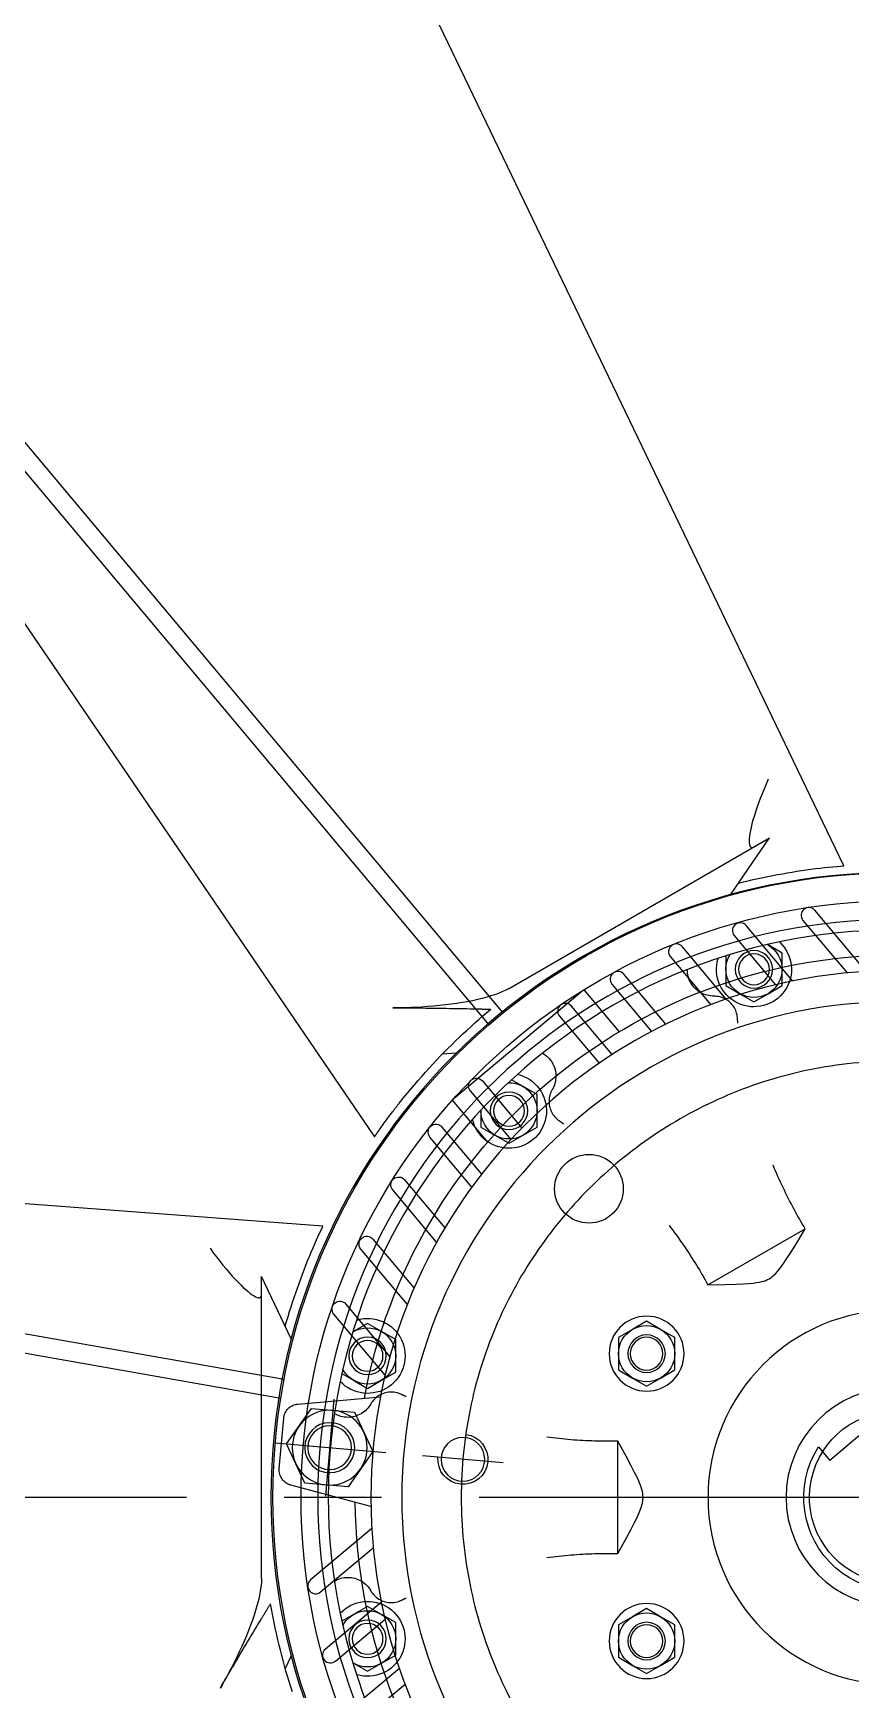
# Model space of a CAD drawing. Header units: millimetres. Extents: x -69382 to 174843, y -46375 to 101648.
# Drawn here: x -67801 to -67277, y -20022 to -18962 of the extents above; entities that cross this region are included whole.
import ezdxf

# ---------------------------------------------------------------- set-up
doc = ezdxf.new("R2010")
doc.units = ezdxf.units.MM
doc.header["$LTSCALE"] = 1000
for name, pattern in [('CENTER', [50.8, 31.75, -6.35, 6.35, -6.35]), ('CENTER2', [1.125, 0.75, -0.125, 0.125, -0.125]), ('PHANTOM', [2.5, 1.25, -0.25, 0.25, -0.25, 0.25, -0.25])]:
    doc.linetypes.add(name, pattern=pattern)
for name, color, linetype in [('1', 3, 'Continuous'), ('CEN', 1, 'CENTER'), ('PHA', 6, 'PHANTOM')]:
    doc.layers.add(name, color=color, linetype=linetype)

# ---------------------------------------------------------------- blocks, each defined once
blk = doc.blocks.new('MM2')
at = {"color": 140, "linetype": 'Continuous'}
for p, q in [((-27.5, 189), (27.5, 189)), ((-27.5, 189), (-27.5, 171.45)), ((27.5, 189), (27.5, 171.45)), ((9, 28.62), (9, 23)), ((-9, 23), (9, 23))]:
    blk.add_line(p, q, dxfattribs=at)
for points in [[(-40.55, 163.7), (-40.55, 184.6, -1), (-35.55, 184.6), (-35.55, 164.85)], [(-21.11, 167.32), (-21.11, 187.57, -1), (-16.11, 187.57), (-16.11, 167.87)], [(21.11, 167.32), (21.11, 187.57, 1), (16.11, 187.57), (16.11, 167.87)], [(40.55, 163.7), (40.55, 184.6, 1), (35.55, 184.6), (35.55, 164.85)], [(-60.55, 157.4), (-60.55, 179.32, -1), (-55.55, 179.32), (-55.55, 159.23)], [(60.55, 157.4), (60.55, 179.32, 1), (55.55, 179.32), (55.55, 159.23)], [(-80.55, 148.16), (-80.55, 171.36, -1), (-75.55, 171.36), (-75.55, 150.77)], [(80.55, 148.16), (80.55, 171.36, 1), (75.55, 171.36), (75.55, 150.77)], [(-100.55, 135.39), (-100.55, 160.96, -1), (-95.55, 160.96), (-95.55, 138.96)], [(100.55, 135.39), (100.55, 160.96, 1), (95.55, 160.96), (95.55, 138.96)], [(135.39, 100.55), (160.98, 100.55, -1), (160.98, 95.55), (138.96, 95.55)], [(148.16, 80.55), (171.57, 80.55, -1), (171.57, 75.55), (150.77, 75.55)], [(157.4, 60.55), (179.32, 60.55, -1), (179.32, 55.55), (159.23, 55.55)]]:
    blk.add_lwpolyline(points, format="xyb", dxfattribs=at)
blk.add_lwpolyline([(131.07, 106.11), (146.3, 127.87, 0.36397), (145.74, 134.27), (134.28, 145.74, 0.36397), (127.87, 146.3), (106.12, 131.07)], format="xyb")
blk.add_lwpolyline([(115.66, 132.63), (119.25, 119.25), (132.63, 115.66), (142.43, 125.46), (138.84, 138.84), (125.46, 142.43)], close=True, dxfattribs=at)
for centre, radius in [((0, 0), 168.64), ((0, 0), 158.72), ((129.05, 129.05), 12), ((129.05, 129.05), 8), ((129.05, 129.05), 8), ((129.05, 129.05), 7), ((98.78, 98.78), 7)]:
    blk.add_circle(centre, radius, dxfattribs=at)
for centre, radius, start, end in [((0, 0), 173.64, 50.5317, 129.4657), ((0, 0), 173.64, 320.5317, 39.4657), ((98.78, 98.78), 8, 136.6408, 45), ((0, 0), 30, 107.4576, 72.5424)]:
    blk.add_arc(centre, radius, start, end, dxfattribs=at)
at = {"layer": 'CEN'}
for p, q in [((141.42, 141.42), (116.31, 116.31)), ((118.02, 140.08), (140.08, 118.02)), ((89.59, 89.59), (107.98, 107.98))]:
    blk.add_line(p, q, dxfattribs=at)
blk.add_circle((0, 0), 139.7, dxfattribs=at)
blk = doc.blocks.new('새G')
at = {"color": 3, "linetype": 'Continuous'}
for p, q in [((126.24, 155.12), (399.44, 480.7)), ((404.04, 476.84), (130.84, 151.26)), ((196.42, 37.68), (614.98, 111.48)), ((616.02, 105.57), (197.46, 31.77))]:
    blk.add_line(p, q, dxfattribs=at)
blk = doc.blocks.new('IMPELLER')
for p, q in [((23860.55, 14823.29), (23776.9, 14871.59)), ((23789.41, 14853.35), (23776.9, 14871.59)), ((23772.9, 14834.68), (23777.4, 14837.28)), ((23772.9, 14829.49), (23772.9, 14834.68)), ((23777.4, 14837.28), (23777.59, 14837.39)), ((23772.9, 14824.29), (23772.9, 14829.49)), ((23790.9, 14833.77), (23790.9, 14829.49)), ((23790.9, 14829.49), (23790.9, 14824.29)), ((23777.4, 14821.69), (23772.9, 14824.29)), ((23790.9, 14824.29), (23786.4, 14821.69)), ((23781.9, 14819.09), (23777.4, 14821.69)), ((23786.4, 14821.69), (23781.9, 14819.09)), ((23877.26, 14802.63), (23881.76, 14802.28)), ((23851.35, 14789.39), (23855.85, 14791.99)), ((23855.85, 14791.99), (23859.56, 14794.13)), ((23851.35, 14784.19), (23851.35, 14789.39)), ((23851.35, 14779), (23851.35, 14784.19)), ((23869.35, 14784.41), (23869.35, 14784.19)), ((23869.35, 14784.19), (23869.35, 14779)), ((23855.85, 14776.4), (23851.35, 14779)), ((23860.35, 14773.8), (23855.85, 14776.4)), ((23864.85, 14776.4), (23860.35, 14773.8)), ((23869.35, 14779), (23864.85, 14776.4)), ((23796.63, 14728.47), (23765.5, 14746.44)), ((23930.07, 14711.17), (23939.61, 14731.13)), ((23939.61, 14634.53), (23939.61, 14731.13)), ((23807.28, 14711.65), (23811.78, 14714.24)), ((23811.78, 14714.24), (23816.28, 14716.84)), ((23816.28, 14716.84), (23820.78, 14714.24)), ((23820.78, 14714.24), (23825.28, 14711.65)), ((23896.64, 14710.94), (23901.14, 14713.54)), ((23901.14, 14713.54), (23905.64, 14716.14)), ((23905.64, 14716.14), (23910.14, 14713.54)), ((23910.14, 14713.54), (23910.33, 14713.43)), ((23807.28, 14706.45), (23807.28, 14711.65)), ((23825.28, 14711.65), (23825.28, 14706.45)), ((23896.64, 14705.74), (23896.64, 14710.94)), ((23807.28, 14701.25), (23807.28, 14706.45)), ((23825.28, 14706.45), (23825.28, 14701.25)), ((23896.64, 14700.55), (23896.64, 14705.74)), ((23811.78, 14698.66), (23807.28, 14701.25)), ((23816.28, 14696.06), (23811.78, 14698.66)), ((23820.78, 14698.66), (23816.28, 14696.06)), ((23825.28, 14701.25), (23820.78, 14698.66)), ((23901.14, 14697.95), (23896.64, 14700.55)), ((23905.64, 14695.35), (23901.14, 14697.95)), ((23910.14, 14697.95), (23905.64, 14695.35)), ((23913.85, 14700.09), (23910.14, 14697.95)), ((23825.52, 14642.48), (23825.52, 14678.42)), ((23807.28, 14619.65), (23811.78, 14622.24)), ((23811.78, 14622.24), (23816.28, 14624.84)), ((23816.28, 14624.84), (23820.78, 14622.24)), ((23820.78, 14622.24), (23825.28, 14619.65)), ((23896.64, 14620.35), (23901.14, 14622.95)), ((23901.14, 14622.95), (23905.64, 14625.55)), ((23905.64, 14625.55), (23910.14, 14622.95)), ((23910.14, 14622.95), (23913.85, 14620.81)), ((23807.28, 14614.45), (23807.28, 14619.65)), ((23825.28, 14619.65), (23825.28, 14614.45)), ((23896.64, 14615.16), (23896.64, 14620.35)), ((23807.28, 14609.25), (23807.28, 14614.45)), ((23825.28, 14614.45), (23825.28, 14609.25)), ((23896.64, 14609.96), (23896.64, 14615.16)), ((23811.78, 14606.66), (23807.28, 14609.25)), ((23816.28, 14604.06), (23811.78, 14606.66)), ((23820.78, 14606.66), (23816.28, 14604.06)), ((23825.28, 14609.25), (23820.78, 14606.66)), ((23901.14, 14607.36), (23896.64, 14609.96)), ((23905.64, 14604.76), (23901.14, 14607.36)), ((23910.14, 14607.36), (23905.64, 14604.76)), ((23910.33, 14607.47), (23910.14, 14607.36)), ((23930.07, 14609.73), (23932.01, 14605.66))]:
    blk.add_line(p, q)
at = {"flags": 128}
for points in [[(23753.12, 14862.63), (23845.87, 15055.4), (23892.24, 15151.79), (23915.4, 15199.99), (23938.54, 15248.2)], [(24144.66, 15129.19), (24114.49, 15085.04), (24084.33, 15040.88), (24024.03, 14952.54), (23903.44, 14775.84)], [(23777.3, 14890.4), (23778.01, 14888.78), (23778.67, 14887.21), (23779.3, 14885.67), (23779.9, 14884.13), (23780.46, 14882.63), (23780.97, 14881.18), (23781.44, 14879.79), (23781.86, 14878.46), (23782.23, 14877.21), (23782.55, 14876.02), (23782.82, 14874.91), (23783.05, 14873.88), (23783.22, 14872.92), (23783.35, 14872.05), (23783.43, 14871.26), (23783.46, 14870.57), (23783.44, 14869.98), (23783.38, 14869.49), (23783.27, 14869.1), (23783.12, 14868.81), (23782.92, 14868.6), (23782.65, 14868.5), (23782.3, 14868.54), (23781.85, 14868.73)], [(23786.86, 14857.07), (23785.28, 14857.47), (23783.71, 14857.84), (23782.14, 14858.21), (23780.57, 14858.56), (23779, 14858.9), (23777.44, 14859.22), (23775.88, 14859.53), (23774.33, 14859.83), (23772.78, 14860.11), (23771.24, 14860.38), (23769.71, 14860.63), (23768.18, 14860.88), (23766.67, 14861.11), (23765.16, 14861.32), (23763.66, 14861.52), (23762.17, 14861.72), (23760.7, 14861.89), (23759.28, 14862.05), (23757.91, 14862.2), (23756.59, 14862.33), (23755.3, 14862.45), (23754.22, 14862.54), (23753.44, 14862.61), (23753.12, 14862.63)], [(23794.7, 14820.89), (23795.27, 14820.91), (23795.84, 14820.97), (23796.4, 14821.06), (23796.93, 14821.18), (23797.45, 14821.33), (23797.97, 14821.53), (23798.5, 14821.76), (23799, 14822.03), (23799.48, 14822.32), (23799.92, 14822.64), (23800.34, 14822.98), (23800.76, 14823.36), (23801.15, 14823.78), (23801.51, 14824.22), (23801.84, 14824.68), (23802.12, 14825.14), (23802.38, 14825.62), (23802.61, 14826.14), (23802.81, 14826.68), (23802.97, 14827.23), (23803.09, 14827.77), (23803.17, 14828.31), (23803.22, 14828.85), (23803.23, 14829.41)], [(23787.2, 14814.06), (23787.25, 14814.5), (23787.33, 14814.95), (23787.44, 14815.41), (23787.58, 14815.86), (23787.75, 14816.31), (23787.94, 14816.73), (23788.15, 14817.13), (23788.39, 14817.51), (23788.65, 14817.9), (23788.95, 14818.27), (23789.27, 14818.62), (23789.61, 14818.95), (23789.96, 14819.25), (23790.31, 14819.51), (23790.7, 14819.77), (23791.11, 14820), (23791.53, 14820.22), (23791.97, 14820.4), (23792.41, 14820.55), (23792.84, 14820.67), (23793.28, 14820.77), (23793.75, 14820.84), (23794.22, 14820.88), (23794.7, 14820.89)], [(23860.55, 14823.29), (23861.56, 14822.75), (23862.64, 14822.25), (23863.75, 14821.79), (23864.91, 14821.36), (23866.16, 14820.95), (23867.49, 14820.55), (23868.92, 14820.16), (23870.42, 14819.79), (23872, 14819.45), (23873.65, 14819.12), (23875.34, 14818.82), (23877.09, 14818.55), (23878.89, 14818.29), (23880.73, 14818.07), (23882.62, 14817.86), (23884.53, 14817.69), (23886.41, 14817.54), (23888.23, 14817.42), (23889.99, 14817.32), (23891.68, 14817.25), (23893.3, 14817.2), (23894.82, 14817.16), (23896.25, 14817.14), (23897.58, 14817.13)], [(23787.04, 14812.3), (23787.05, 14812.37), (23787.06, 14812.44), (23787.06, 14812.52), (23787.07, 14812.59), (23787.08, 14812.66), (23787.08, 14812.74), (23787.09, 14812.81), (23787.1, 14812.88), (23787.1, 14812.96), (23787.11, 14813.03), (23787.12, 14813.1), (23787.12, 14813.18), (23787.13, 14813.25), (23787.14, 14813.32), (23787.14, 14813.4), (23787.15, 14813.47), (23787.15, 14813.54), (23787.16, 14813.62), (23787.17, 14813.69), (23787.17, 14813.76), (23787.18, 14813.84), (23787.19, 14813.91), (23787.19, 14813.99), (23787.2, 14814.06)], [(23871.72, 14816.85), (23871.49, 14816.84), (23871.27, 14816.84), (23871.04, 14816.83), (23870.82, 14816.83), (23870.59, 14816.82), (23870.36, 14816.82), (23870.13, 14816.81), (23869.9, 14816.81), (23869.67, 14816.8), (23869.44, 14816.79), (23869.21, 14816.79), (23868.98, 14816.78), (23868.75, 14816.78), (23868.52, 14816.77), (23868.28, 14816.77), (23868.05, 14816.76), (23867.81, 14816.75), (23867.58, 14816.75), (23867.34, 14816.74), (23867.11, 14816.74), (23866.87, 14816.73), (23866.63, 14816.72), (23866.39, 14816.72), (23866.15, 14816.71)], [(23895.39, 14786.76), (23894.2, 14788.24), (23893.01, 14789.71), (23891.82, 14791.14), (23890.64, 14792.53), (23889.47, 14793.89), (23888.3, 14795.23), (23887.13, 14796.55), (23885.94, 14797.86), (23884.75, 14799.15), (23883.55, 14800.42), (23882.35, 14801.68), (23881.14, 14802.92), (23879.92, 14804.14), (23878.71, 14805.35), (23877.48, 14806.55), (23876.25, 14807.73), (23875.01, 14808.9), (23873.76, 14810.06), (23872.51, 14811.2), (23871.25, 14812.33), (23869.99, 14813.44), (23868.72, 14814.55), (23867.44, 14815.64), (23866.15, 14816.71)], [(23897.58, 14817.13), (23896.55, 14817.13), (23895.51, 14817.13), (23894.45, 14817.13), (23893.39, 14817.13), (23892.33, 14817.13), (23891.26, 14817.13), (23890.18, 14817.12), (23889.11, 14817.11), (23888.03, 14817.11), (23886.95, 14817.1), (23885.87, 14817.09), (23884.79, 14817.07), (23883.71, 14817.06), (23882.62, 14817.05), (23881.53, 14817.03), (23880.45, 14817.02), (23879.36, 14817), (23878.27, 14816.98), (23877.18, 14816.96), (23876.08, 14816.94), (23874.99, 14816.92), (23873.9, 14816.9), (23872.81, 14816.87), (23871.72, 14816.85)], [(23849.62, 14802.63), (23849.14, 14802.34), (23848.69, 14802.02), (23848.27, 14801.69), (23847.86, 14801.31), (23847.46, 14800.89), (23847.1, 14800.45), (23846.76, 14800), (23846.48, 14799.54), (23846.22, 14799.06), (23845.99, 14798.55), (23845.78, 14798.01), (23845.62, 14797.46), (23845.49, 14796.91), (23845.4, 14796.38), (23845.35, 14795.84), (23845.34, 14795.28), (23845.36, 14794.7), (23845.42, 14794.13), (23845.51, 14793.58), (23845.64, 14793.05), (23845.8, 14792.53), (23846, 14792.01), (23846.24, 14791.49), (23846.51, 14790.98)], [(23846.51, 14790.98), (23846.74, 14790.56), (23846.94, 14790.13), (23847.11, 14789.69), (23847.25, 14789.26), (23847.36, 14788.83), (23847.44, 14788.37), (23847.5, 14787.9), (23847.53, 14787.43), (23847.53, 14786.95), (23847.51, 14786.49), (23847.45, 14786.05), (23847.37, 14785.6), (23847.25, 14785.14), (23847.11, 14784.69), (23846.93, 14784.25), (23846.74, 14783.83), (23846.52, 14783.43), (23846.28, 14783.05), (23846.01, 14782.67), (23845.71, 14782.3), (23845.39, 14781.95), (23845.05, 14781.63), (23844.7, 14781.33), (23844.34, 14781.07)], [(23897.65, 14783.85), (23897.55, 14783.98), (23897.45, 14784.11), (23897.35, 14784.23), (23897.26, 14784.36), (23897.16, 14784.49), (23897.06, 14784.61), (23896.97, 14784.74), (23896.87, 14784.86), (23896.78, 14784.99), (23896.68, 14785.11), (23896.59, 14785.23), (23896.49, 14785.35), (23896.4, 14785.47), (23896.31, 14785.59), (23896.21, 14785.71), (23896.12, 14785.83), (23896.03, 14785.95), (23895.94, 14786.07), (23895.84, 14786.18), (23895.75, 14786.3), (23895.66, 14786.41), (23895.57, 14786.53), (23895.48, 14786.65), (23895.39, 14786.76)], [(23902.62, 14777.04), (23902.45, 14777.27), (23902.28, 14777.52), (23902.09, 14777.78), (23901.9, 14778.06), (23901.7, 14778.34), (23901.49, 14778.63), (23901.28, 14778.93), (23901.07, 14779.23), (23900.85, 14779.53), (23900.63, 14779.83), (23900.41, 14780.13), (23900.2, 14780.43), (23899.98, 14780.73), (23899.76, 14781.02), (23899.55, 14781.32), (23899.33, 14781.61), (23899.11, 14781.9), (23898.9, 14782.19), (23898.69, 14782.47), (23898.48, 14782.75), (23898.27, 14783.03), (23898.06, 14783.31), (23897.85, 14783.58), (23897.65, 14783.85)], [(23844.34, 14781.07), (23844.28, 14781.03), (23844.22, 14780.99), (23844.16, 14780.94), (23844.1, 14780.9), (23844.04, 14780.86), (23843.97, 14780.82), (23843.91, 14780.77), (23843.85, 14780.73), (23843.79, 14780.69), (23843.73, 14780.65), (23843.67, 14780.6), (23843.61, 14780.56), (23843.55, 14780.52), (23843.49, 14780.48), (23843.43, 14780.44), (23843.37, 14780.39), (23843.31, 14780.35), (23843.25, 14780.31), (23843.19, 14780.27), (23843.13, 14780.22), (23843.07, 14780.18), (23843.01, 14780.14), (23842.95, 14780.1), (23842.89, 14780.05)], [(23903.44, 14775.84), (23903.44, 14775.84), (23903.44, 14775.85), (23903.43, 14775.86), (23903.43, 14775.87), (23903.42, 14775.88), (23903.4, 14775.9), (23903.39, 14775.92), (23903.37, 14775.95), (23903.35, 14775.98), (23903.32, 14776.02), (23903.29, 14776.06), (23903.26, 14776.1), (23903.23, 14776.15), (23903.19, 14776.21), (23903.15, 14776.27), (23903.11, 14776.33), (23903.06, 14776.4), (23903.01, 14776.48), (23902.95, 14776.56), (23902.89, 14776.64), (23902.83, 14776.73), (23902.76, 14776.83), (23902.69, 14776.93), (23902.62, 14777.04)], [(23919.96, 14747.24), (24133.28, 14763.3), (24239.94, 14771.34), (24293.26, 14775.38), (24346.58, 14779.45)], [(23765.5, 14746.44), (23765.98, 14747.23), (23766.44, 14748.02), (23766.9, 14748.81), (23767.36, 14749.61), (23767.81, 14750.41), (23768.26, 14751.21), (23768.71, 14752.03), (23769.15, 14752.85), (23769.59, 14753.68), (23770.03, 14754.51), (23770.47, 14755.35), (23770.9, 14756.2), (23771.33, 14757.05), (23771.75, 14757.91), (23772.17, 14758.77), (23772.59, 14759.64), (23773, 14760.51), (23773.41, 14761.39), (23773.81, 14762.28), (23774.21, 14763.17), (23774.61, 14764.06), (23774.99, 14764.96), (23775.38, 14765.86), (23775.76, 14766.77)], [(23796.63, 14728.47), (23791.16, 14728.56), (23787.7, 14728.67), (23785.31, 14728.78), (23783.54, 14728.9), (23782.17, 14729.03), (23781.07, 14729.18), (23780.16, 14729.34), (23779.38, 14729.51), (23778.7, 14729.71), (23778.09, 14729.92), (23777.54, 14730.17), (23777.02, 14730.44), (23776.52, 14730.75), (23776.03, 14731.11), (23775.54, 14731.53), (23775.03, 14732.02), (23774.49, 14732.61), (23773.89, 14733.32), (23773.22, 14734.2), (23772.42, 14735.32), (23771.43, 14736.79), (23770.13, 14738.81), (23768.32, 14741.75), (23765.5, 14746.44)], [(23809.11, 14747.52), (23808.51, 14746.74), (23807.92, 14745.95), (23807.34, 14745.16), (23806.76, 14744.38), (23806.19, 14743.59), (23805.62, 14742.79), (23805.07, 14742), (23804.51, 14741.21), (23803.97, 14740.41), (23803.43, 14739.61), (23802.9, 14738.82), (23802.38, 14738.02), (23801.86, 14737.22), (23801.35, 14736.43), (23800.85, 14735.63), (23800.35, 14734.83), (23799.86, 14734.04), (23799.38, 14733.24), (23798.91, 14732.45), (23798.44, 14731.66), (23797.98, 14730.87), (23797.53, 14730.08), (23797.08, 14729.28), (23796.63, 14728.47)], [(23932.01, 14715.24), (23931.57, 14716.8), (23931.11, 14718.35), (23930.64, 14719.9), (23930.16, 14721.43), (23929.67, 14722.96), (23929.16, 14724.47), (23928.65, 14725.97), (23928.13, 14727.47), (23927.6, 14728.95), (23927.07, 14730.42), (23926.52, 14731.88), (23925.97, 14733.32), (23925.41, 14734.74), (23924.84, 14736.15), (23924.27, 14737.56), (23923.69, 14738.94), (23923.11, 14740.3), (23922.54, 14741.61), (23921.98, 14742.87), (23921.43, 14744.08), (23920.89, 14745.26), (23920.43, 14746.24), (23920.09, 14746.95), (23919.96, 14747.24)], [(23956.09, 14740.18), (23955.05, 14738.76), (23954.02, 14737.4), (23953, 14736.08), (23951.97, 14734.8), (23950.94, 14733.56), (23949.94, 14732.39), (23948.97, 14731.29), (23948.04, 14730.27), (23947.14, 14729.32), (23946.27, 14728.45), (23945.44, 14727.66), (23944.66, 14726.94), (23943.92, 14726.31), (23943.23, 14725.76), (23942.58, 14725.3), (23942, 14724.93), (23941.49, 14724.65), (23941.03, 14724.46), (23940.64, 14724.36), (23940.31, 14724.34), (23940.03, 14724.42), (23939.81, 14724.61), (23939.66, 14724.93), (23939.61, 14725.41)], [(23893.33, 14692.69), (23893.39, 14692.73), (23893.46, 14692.76), (23893.53, 14692.79), (23893.6, 14692.82), (23893.66, 14692.85), (23893.73, 14692.88), (23893.8, 14692.91), (23893.86, 14692.94), (23893.93, 14692.97), (23894, 14693), (23894.06, 14693.03), (23894.13, 14693.06), (23894.2, 14693.1), (23894.26, 14693.13), (23894.33, 14693.16), (23894.4, 14693.19), (23894.46, 14693.22), (23894.53, 14693.25), (23894.6, 14693.28), (23894.66, 14693.31), (23894.73, 14693.35), (23894.8, 14693.38), (23894.87, 14693.41), (23894.93, 14693.44)], [(23894.93, 14693.44), (23895.34, 14693.62), (23895.77, 14693.77), (23896.22, 14693.91), (23896.68, 14694.01), (23897.15, 14694.09), (23897.62, 14694.13), (23898.07, 14694.15), (23898.52, 14694.14), (23898.98, 14694.1), (23899.45, 14694.03), (23899.92, 14693.93), (23900.37, 14693.8), (23900.8, 14693.64), (23901.21, 14693.47), (23901.62, 14693.27), (23902.03, 14693.03), (23902.43, 14692.76), (23902.81, 14692.48), (23903.16, 14692.17), (23903.48, 14691.86), (23903.78, 14691.53), (23904.08, 14691.16), (23904.35, 14690.77), (23904.6, 14690.36)], [(23904.6, 14690.36), (23904.9, 14689.87), (23905.23, 14689.41), (23905.59, 14688.97), (23905.96, 14688.57), (23906.35, 14688.2), (23906.79, 14687.84), (23907.25, 14687.5), (23907.73, 14687.2), (23908.23, 14686.93), (23908.72, 14686.71), (23909.23, 14686.52), (23909.77, 14686.35), (23910.33, 14686.22), (23910.89, 14686.13), (23911.45, 14686.07), (23911.99, 14686.06), (23912.54, 14686.08), (23913.1, 14686.14), (23913.66, 14686.23), (23914.22, 14686.37), (23914.75, 14686.54), (23915.26, 14686.73), (23915.75, 14686.96), (23916.25, 14687.23)], [(23825.52, 14642.48), (23822.87, 14647.26), (23821.23, 14650.31), (23820.13, 14652.44), (23819.35, 14654.03), (23818.78, 14655.28), (23818.36, 14656.31), (23818.04, 14657.18), (23817.8, 14657.94), (23817.63, 14658.62), (23817.51, 14659.26), (23817.45, 14659.86), (23817.42, 14660.45), (23817.45, 14661.04), (23817.51, 14661.64), (23817.63, 14662.28), (23817.8, 14662.96), (23818.04, 14663.72), (23818.36, 14664.59), (23818.78, 14665.62), (23819.35, 14666.87), (23820.13, 14668.46), (23821.23, 14670.59), (23822.87, 14673.64), (23825.52, 14678.42)], [(23825.52, 14678.42), (23826.45, 14678.41), (23827.36, 14678.4), (23828.28, 14678.39), (23829.19, 14678.4), (23830.11, 14678.41), (23831.04, 14678.42), (23831.96, 14678.44), (23832.9, 14678.46), (23833.84, 14678.5), (23834.78, 14678.53), (23835.72, 14678.58), (23836.67, 14678.62), (23837.62, 14678.68), (23838.58, 14678.74), (23839.54, 14678.81), (23840.5, 14678.88), (23841.46, 14678.96), (23842.43, 14679.05), (23843.39, 14679.14), (23844.36, 14679.24), (23845.34, 14679.35), (23846.31, 14679.46), (23847.28, 14679.58), (23848.26, 14679.7)], [(23848.26, 14641.2), (23847.28, 14641.32), (23846.31, 14641.44), (23845.34, 14641.55), (23844.36, 14641.66), (23843.39, 14641.76), (23842.43, 14641.85), (23841.46, 14641.94), (23840.5, 14642.02), (23839.54, 14642.09), (23838.58, 14642.16), (23837.62, 14642.22), (23836.67, 14642.27), (23835.72, 14642.32), (23834.78, 14642.37), (23833.84, 14642.4), (23832.9, 14642.44), (23831.96, 14642.46), (23831.04, 14642.48), (23830.11, 14642.49), (23829.19, 14642.5), (23828.28, 14642.51), (23827.36, 14642.5), (23826.45, 14642.49), (23825.52, 14642.48)], [(23916.25, 14633.67), (23915.75, 14633.94), (23915.26, 14634.17), (23914.75, 14634.36), (23914.22, 14634.53), (23913.66, 14634.67), (23913.1, 14634.76), (23912.54, 14634.82), (23911.99, 14634.84), (23911.45, 14634.83), (23910.89, 14634.77), (23910.33, 14634.68), (23909.77, 14634.55), (23909.23, 14634.38), (23908.72, 14634.19), (23908.23, 14633.97), (23907.73, 14633.7), (23907.25, 14633.4), (23906.79, 14633.06), (23906.35, 14632.7), (23905.96, 14632.33), (23905.59, 14631.93), (23905.23, 14631.49), (23904.9, 14631.02), (23904.6, 14630.54)], [(23939.61, 14634.53), (23939.64, 14633.38), (23939.75, 14632.2), (23939.91, 14631.01), (23940.11, 14629.79), (23940.38, 14628.5), (23940.7, 14627.15), (23941.08, 14625.72), (23941.51, 14624.23), (23942, 14622.69), (23942.54, 14621.11), (23943.13, 14619.49), (23943.76, 14617.83), (23944.44, 14616.15), (23945.17, 14614.44), (23945.94, 14612.71), (23946.74, 14610.96), (23947.55, 14609.26), (23948.36, 14607.62), (23949.16, 14606.05), (23949.94, 14604.55), (23950.7, 14603.13), (23951.43, 14601.79), (23952.13, 14600.54), (23952.78, 14599.38)], [(23894.93, 14627.46), (23894.87, 14627.49), (23894.8, 14627.52), (23894.73, 14627.55), (23894.66, 14627.59), (23894.6, 14627.62), (23894.53, 14627.65), (23894.46, 14627.68), (23894.4, 14627.71), (23894.33, 14627.74), (23894.26, 14627.77), (23894.2, 14627.8), (23894.13, 14627.84), (23894.06, 14627.87), (23894, 14627.9), (23893.93, 14627.93), (23893.86, 14627.96), (23893.8, 14627.99), (23893.73, 14628.02), (23893.66, 14628.05), (23893.6, 14628.08), (23893.53, 14628.11), (23893.46, 14628.14), (23893.39, 14628.17), (23893.33, 14628.2)], [(23904.6, 14630.54), (23904.35, 14630.13), (23904.08, 14629.74), (23903.78, 14629.37), (23903.48, 14629.04), (23903.16, 14628.73), (23902.81, 14628.42), (23902.43, 14628.14), (23902.03, 14627.87), (23901.62, 14627.63), (23901.21, 14627.43), (23900.8, 14627.26), (23900.37, 14627.1), (23899.92, 14626.97), (23899.45, 14626.87), (23898.98, 14626.8), (23898.52, 14626.76), (23898.07, 14626.75), (23897.62, 14626.77), (23897.15, 14626.81), (23896.68, 14626.89), (23896.22, 14626.99), (23895.77, 14627.13), (23895.34, 14627.28), (23894.93, 14627.46)], [(23929.73, 14598.15), (23930.27, 14599.83), (23930.79, 14601.5), (23931.3, 14603.18), (23931.78, 14604.85), (23932.25, 14606.52), (23932.71, 14608.18), (23933.15, 14609.84), (23933.57, 14611.5), (23933.98, 14613.16), (23934.37, 14614.82), (23934.75, 14616.47), (23935.11, 14618.13), (23935.46, 14619.78), (23935.79, 14621.43), (23936.11, 14623.09), (23936.42, 14624.74), (23936.71, 14626.39)], [(23939.61, 14621.64), (23939.49, 14621.83), (23939.37, 14622.02), (23939.26, 14622.22), (23939.14, 14622.41), (23939.02, 14622.6), (23938.9, 14622.8), (23938.78, 14622.99), (23938.66, 14623.19), (23938.54, 14623.38), (23938.42, 14623.58), (23938.3, 14623.78), (23938.18, 14623.98), (23938.06, 14624.17), (23937.94, 14624.37), (23937.82, 14624.57), (23937.7, 14624.77), (23937.57, 14624.97), (23937.45, 14625.17), (23937.33, 14625.37), (23937.2, 14625.58), (23937.08, 14625.78), (23936.96, 14625.98), (23936.83, 14626.18), (23936.71, 14626.39)], [(23952.78, 14599.38), (23952.27, 14600.28), (23951.75, 14601.18), (23951.22, 14602.09), (23950.69, 14603.01), (23950.16, 14603.93), (23949.62, 14604.86), (23949.08, 14605.78), (23948.53, 14606.71), (23947.99, 14607.64), (23947.44, 14608.57), (23946.89, 14609.5), (23946.34, 14610.43), (23945.79, 14611.36), (23945.23, 14612.3), (23944.67, 14613.23), (23944.12, 14614.16), (23943.56, 14615.1), (23942.99, 14616.03), (23942.43, 14616.97), (23941.87, 14617.9), (23941.3, 14618.84), (23940.74, 14619.77), (23940.17, 14620.71), (23939.61, 14621.64)]]:
    blk.add_lwpolyline(points, dxfattribs=at)
for centre, radius in [((23736.61, 14660.45), 200), ((23736.61, 14660.45), 185), ((23736.61, 14660.45), 181.63), ((23781.9, 14829.49), 6), ((23781.9, 14829.49), 6), ((23781.9, 14829.49), 4.93), ((23860.35, 14784.19), 6), ((23860.35, 14784.19), 6), ((23860.35, 14784.19), 4.93), ((23736.61, 14660.45), 60), ((23816.28, 14706.45), 12), ((23816.28, 14706.45), 6), ((23816.28, 14706.45), 6), ((23816.28, 14706.45), 5.23), ((23905.64, 14705.74), 6), ((23905.64, 14705.74), 6), ((23905.64, 14705.74), 4.93), ((23736.61, 14660.45), 35), ((23816.28, 14614.45), 12), ((23816.28, 14614.45), 6), ((23816.28, 14614.45), 6), ((23816.28, 14614.45), 5.23), ((23905.64, 14615.16), 6), ((23905.64, 14615.16), 6), ((23905.64, 14615.16), 4.93)]:
    blk.add_circle(centre, radius)
for centre, radius, start, end in [((23781.9, 14829.49), 12, 133.1086, 16.8914), ((23781.9, 14829.49), 9, 120, 180), ((23781.9, 14829.49), 9, 118.5798, 120), ((23781.9, 14829.49), 9, 180, 240), ((23781.9, 14829.49), 9, 300, 0), ((23781.9, 14829.49), 9, 0, 31.4202), ((23781.9, 14829.49), 9, 240, 300), ((23860.35, 14784.19), 12, 103.1086, 346.8914), ((23860.35, 14784.19), 9, 120, 180), ((23860.35, 14784.19), 9, 88.5798, 120), ((23860.35, 14784.19), 9, 180, 240), ((23860.35, 14784.19), 9, 300, 0), ((23860.35, 14784.19), 9, 0, 1.4202), ((23860.35, 14784.19), 9, 240, 300), ((23905.64, 14705.74), 12, 73.1086, 316.8914), ((23816.28, 14706.45), 9, 120, 180), ((23816.28, 14706.45), 9, 60, 120), ((23816.28, 14706.45), 9, 0, 60), ((23905.64, 14705.74), 9, 120, 180), ((23905.64, 14705.74), 9, 60, 120), ((23905.64, 14705.74), 9, 58.5798, 60), ((23816.28, 14706.45), 9, 180, 240), ((23816.28, 14706.45), 9, 300, 0), ((23905.64, 14705.74), 9, 180, 240), ((23816.28, 14706.45), 9, 240, 300), ((23905.64, 14705.74), 9, 240, 300), ((23905.64, 14705.74), 9, 300, 331.4202), ((23736.61, 14660.45), 27.5, 106.9124, 73.0876), ((23816.28, 14614.45), 9, 120, 180), ((23816.28, 14614.45), 9, 60, 120), ((23816.28, 14614.45), 9, 0, 60), ((23905.64, 14615.16), 12, 43.1086, 286.8914), ((23905.64, 14615.16), 9, 120, 180), ((23905.64, 14615.16), 9, 60, 120), ((23905.64, 14615.16), 9, 28.5798, 60), ((23816.28, 14614.45), 9, 180, 240), ((23816.28, 14614.45), 9, 300, 0), ((23905.64, 14615.16), 9, 180, 240), ((23816.28, 14614.45), 9, 240, 300), ((23905.64, 14615.16), 9, 240, 300), ((23905.64, 14615.16), 9, 300, 301.4202)]:
    blk.add_arc(centre, radius, start, end)

msp = doc.modelspace()

# ---------------------------------------------------------------- linework, layer by layer
at = {"color": 3}
msp.add_circle((-67247.1365, -19899.2016), 1450, dxfattribs=at)
for centre, radius in [((-67247.1365, -19899.2016), 1262), ((-67247.1365, -19899.2016), 1250), ((-67247.1365, -19899.2016), 1250), ((-67247.1365, -19899.2016), 400), ((-67247.1365, -19899.2016), 382), ((-67444.7022, -19701.6359), 22)]:
    msp.add_circle(centre, radius)
at = {"layer": '1', "color": 1, "linetype": 'CENTER2', "ltscale": 0.5}
msp.add_line((-65452.5098, -19899.2016), (-69037.334, -19899.2016), dxfattribs=at)
msp.add_circle((-67247.1365, -19899.2016), 1360, dxfattribs=at)

# ---------------------------------------------------------------- block references
at = {"xscale": -2, "yscale": 2, "zscale": 2}
for name, p in [('새G', (-67247.1365, -19899.2016)), ('IMPELLER', (-19775.2181, -49220.1012))]:
    msp.add_blockref(name, p, dxfattribs=at)
at = {"layer": 'PHA', "xscale": -2, "yscale": 2, "zscale": 2, "rotation": 39.99999999982192}
msp.add_blockref('MM2', (-67247.1365, -19899.2016), dxfattribs=at)

doc.saveas('drawing.dxf')
